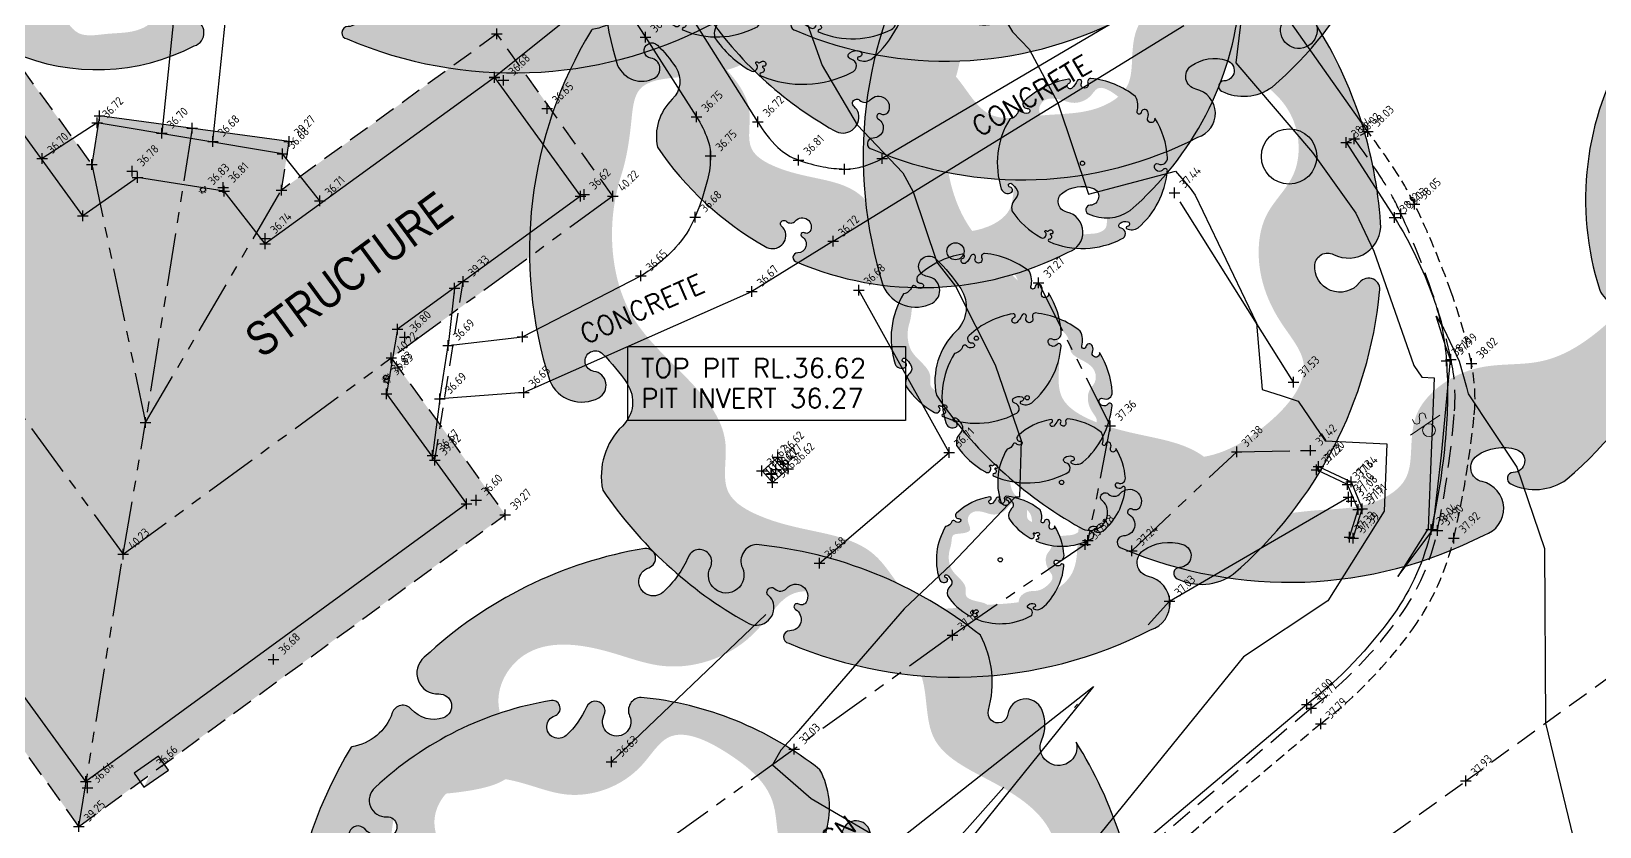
# Model space of a CAD drawing. Header units: metres. Extents: x 246075 to 247503, y 7418632 to 7419642.
# Drawn here: x 246767.93 to 246804.74, y 7418883.42 to 7418902.1 of the extents above; entities that cross this region are included whole.
import ezdxf
from ezdxf.enums import TextEntityAlignment as Align

# ---------------------------------------------------------------- set-up
doc = ezdxf.new("R2010")
doc.units = ezdxf.units.M
for name, pattern in [('DASHDOT', [10, 5, -2.5, 0, -2.5]), ('DASHED', [0.75, 0.5, -0.25]), ('HIDDEN', [0.375, 0.25, -0.125]), ('PHANTOM', [2.5, 1.25, -0.25, 0.25, -0.25, 0.25, -0.25])]:
    doc.linetypes.add(name, pattern=pattern)
for name, color, linetype in [('-TEXT', 7, 'Continuous'), ('102_TOP_OF_BANK', 37, 'PHANTOM'), ('102_TOP_OF_BANK-L', 37, 'PHANTOM'), ('102_TOP_OF_BANK-S', 37, 'PHANTOM'), ('103_TOE_OF_BATTER', 37, 'DASHDOT'), ('103_TOE_OF_BATTER-L', 37, 'DASHDOT'), ('103_TOE_OF_BATTER-S', 37, 'DASHDOT'), ('104_EXISTING_SURFACE-L', 35, 'Continuous'), ('104_EXISTING_SURFACE-S', 35, 'Continuous'), ('201_SINGLE_TREE-H', 63, 'Continuous'), ('201_SINGLE_TREE-S', 96, 'Continuous'), ('305_BOX_CULVERT', 84, 'Continuous'), ('305_BOX_CULVERT-L', 84, 'Continuous'), ('305_BOX_CULVERT-S', 84, 'Continuous'), ('309_GRATED_PIT-L', 84, 'Continuous'), ('309_GRATED_PIT-S', 84, 'Continuous'), ('321_INVERT_OF_PIPE-L', 84, 'Continuous'), ('321_INVERT_OF_PIPE-S', 84, 'Continuous'), ('322_INVERT_PIT-L', 84, 'Continuous'), ('322_INVERT_PIT-S', 84, 'Continuous'), ('403_EDGE_OF_BITUMEN', 8, 'Continuous'), ('408_BACK_OF_KERB', 10, 'Continuous'), ('408_BACK_OF_KERB-L', 10, 'Continuous'), ('408_BACK_OF_KERB-S', 10, 'Continuous'), ('410_PEDESTRIAN_PATH', 32, 'Continuous'), ('410_PEDESTRIAN_PATH-L', 32, 'Continuous'), ('410_PEDESTRIAN_PATH-S', 32, 'Continuous'), ('415_LANE_LINE_DASHED', 53, 'DASHED'), ('415_LANE_LINE_DASHED-L', 53, 'DASHED'), ('415_LANE_LINE_DASHED-S', 53, 'DASHED'), ('601_HOUSE', 229, 'BUILDING2'), ('601_HOUSE-S', 229, 'BUILDING2'), ('635_DOOR_SILL-L', 181, 'Continuous'), ('635_DOOR_SILL-S', 181, 'Continuous'), ('639_ROOF_RIDGE', 253, 'PHANTOM'), ('639_ROOF_RIDGE-L', 253, 'PHANTOM'), ('639_ROOF_RIDGE-S', 253, 'PHANTOM'), ('640_EAVES', 227, 'Continuous'), ('640_EAVES-S', 227, 'Continuous'), ('642_ROOF_GUTTER', 155, 'DASHED'), ('642_ROOF_GUTTER-L', 153, 'Continuous'), ('642_ROOF_GUTTER-S', 153, 'Continuous'), ('721_TELECOM_PIT-L', 7, 'Continuous'), ('903_FENCE', 24, 'FENCELINE'), ('903_FENCE-S', 24, 'Continuous'), ('EX-BUILDING_LINE', 150, 'Continuous'), ('EX-DRAINPIT_(SLS)', 84, 'Continuous'), ('EX-TELSTRA_COVER_(SLS)', 7, 'Continuous'), ('EX-TRAFFIC_SIGN_(SLS)', 89, 'Continuous'), ('EX-UG STORMWATER (DBYD)', 15, 'DRAINAGE_LINE'), ('Surface_Contours_Major', 4, 'Continuous'), ('Surface_Contours_Minor', 253, 'Continuous')]:
    doc.layers.add(name, color=color, linetype=linetype)
for name, color, linetype, true_color in [('406_LIP_OF_KERB', 7, 'HIDDEN', 0xff4100), ('406_LIP_OF_KERB-L', 7, 'HIDDEN', 0xff4100), ('406_LIP_OF_KERB-S', 7, 'HIDDEN', 0xff4100), ('407_INVERT_OF_KERB', 7, 'DASHED', 0xff4100), ('407_INVERT_OF_KERB-L', 7, 'DASHED', 0xff4100), ('407_INVERT_OF_KERB-S', 7, 'DASHED', 0xff4100), ('419_EDGE_OF_CONCRETE', 7, 'Continuous', 0xff4100), ('419_EDGE_OF_CONCRETE-L', 7, 'Continuous', 0xff4100), ('419_EDGE_OF_CONCRETE-S', 7, 'Continuous', 0xff4100), ('762_UNCLASSIFIED_PIT-L', 7, 'Continuous', 0xff64ac), ('762_UNCLASSIFIED_PIT-S', 7, 'Continuous', 0xff64ac)]:
    doc.layers.add(name, color=color, linetype=linetype, true_color=true_color)
doc.styles.add('BOLD', font='ARIALN.TTF')
doc.styles.add('ISO18', font='iso.shx')
doc.styles.add('ISO2.5', font='isocp.shx', dxfattribs={"height": 2.5})
doc.styles.get("Standard").update_dxf_attribs({"font": 'SIMPLEX.shx'})
doc.linetypes.add('BUILDING2', pattern='A,0.25,["/",ISO18,S=0.15,R=180,X=0,Y=0],0', length=0.25)
doc.linetypes.add('DRAINAGE_LINE', pattern='A,3,-0.2,["D",Standard,S=0.18,R=0,X=-0.1,Y=-0.09],-0.1', length=3.3)
doc.linetypes.add('FENCELINE', pattern='A,0.5,-0.2,["/",Standard,S=0.1,R=0,X=0,Y=-0.05],-0.25', length=0.95)

# ---------------------------------------------------------------- blocks, each defined once
blk = doc.blocks.new('CROSS')
at = {"color": 0, "linetype": 'Continuous'}
for p, q in [((-0.5, 0), (0.5, 0)), ((0, -0.5), (0, 0.5))]:
    blk.add_line(p, q, dxfattribs=at)
blk = doc.blocks.new('635')
at = {"color": 0, "linetype": 'Continuous'}
for p, q in [((-0.36, 0.03), (-0.36, 0.02)), ((-0.29, 0.13), (-0.29, 0.12)), ((-0.25, 0.26), (-0.25, 0.25)), ((-0.23, 0), (-0.2, 0.11)), ((-0.2, -0.11), (-0.23, 0)), ((-0.2, 0.11), (-0.11, 0.19)), ((-0.14, 0.28), (-0.14, 0.27)), ((-0.11, 0.19), (0, 0.22)), ((-0.04, 0.32), (-0.04, 0.31)), ((0, 0.22), (0.11, 0.19)), ((0.07, 0.28), (0.07, 0.27)), ((0.11, 0.19), (0.2, 0.11)), ((0.13, 0.33), (0.13, 0.32)), ((0.2, 0.11), (0.23, 0)), ((0.23, 0), (0.2, -0.11)), ((0.22, 0.27), (0.22, 0.26)), ((0.27, 0.17), (0.27, 0.16)), ((0.32, 0.03), (0.32, 0.02)), ((0.36, 0.14), (0.36, 0.13)), ((-0.35, -0.14), (-0.35, -0.15)), ((-0.28, -0.02), (-0.28, -0.03)), ((-0.28, -0.12), (-0.28, -0.13)), ((-0.27, -0.24), (-0.27, -0.25)), ((-0.11, -0.19), (-0.2, -0.11)), ((-0.17, -0.26), (-0.17, -0.27)), ((0, -0.22), (-0.11, -0.19)), ((-0.08, -0.34), (-0.08, -0.33)), ((0.11, -0.19), (0, -0.22)), ((0.04, -0.35), (0.04, -0.36)), ((0.07, -0.28), (0.08, -0.29)), ((0.2, -0.11), (0.11, -0.19)), ((0.17, -0.29), (0.16, -0.29)), ((0.22, -0.23), (0.23, -0.24)), ((0.29, -0.1), (0.29, -0.11)), ((0.33, -0.18), (0.33, -0.19)), ((0.37, -0.07), (0.37, -0.08))]:
    blk.add_line(p, q, dxfattribs=at)
blk = doc.blocks.new('201C')
at = {"layer": '201_SINGLE_TREE-H', "transparency": 33554534}
h = blk.add_hatch(color=256, dxfattribs=at)
h.paths.add_polyline_path([(-0.3717, -0.3344, 0.222926), (0.0196, -0.4996, 0.770799), (0.0439, -0.4417, -0.650302), (0.0511, -0.4116, -0.234737), (0.0964, -0.4247, -0.847312), (0.0816, -0.4475, 0.78443), (0.0732, -0.4583, 0.276934), (0.1352, -0.4813, 0.193599), (0.4309, -0.2536, 0.800435), (0.4144, -0.2337, -0.75216), (0.3757, -0.1925, -0.528914), (0.4006, -0.1909, 0.594112), (0.4663, -0.1804, 0.123805), (0.4962, 0.0616, -1.41759), (0.4607, 0.0811, 0.206906), (0.4758, 0.1133, 0.759729), (0.4374, 0.1252, -1.073307), (0.4187, 0.1392, 0.194379), (0.4474, 0.2231, 0.144612), (0.2544, 0.4304, 0.53339), (0.2277, 0.4128, -1.592592), (0.1939, 0.4293, 1.030038), (0.1758, 0.4513, -0.10361), (0.1314, 0.4262, -1.238487), (0.1282, 0.4593, 0.884725), (0.1336, 0.4818, 0.147549), (-0.1551, 0.4753, 0.71725), (-0.1579, 0.4291, -0.864032), (-0.1646, 0.4015, -0.310704), (-0.1946, 0.4266, 0.58143), (-0.2167, 0.4321, -0.281558), (-0.2766, 0.4162), (-0.2775, 0.4159, 0.217121), (-0.4959, 0.0634), (-0.4959, 0.0634, 0.440011), (-0.4522, 0.021, 0.723973), (-0.4442, 0.0516, -1.384648), (-0.4262, 0.0659, -0.051107), (-0.4149, 0.0223, -0.361502), (-0.441, -0.0208, 0.256822), (-0.4937, -0.0791, 0.116166), (-0.4065, -0.2911, 0.67803), (-0.3682, -0.2843, 0.170035), (-0.3696, -0.274, -1.054701), (-0.3596, -0.2696, 0.431903), (-0.3468, -0.2749, -0.910728), (-0.3329, -0.2993, -0.42046), (-0.3418, -0.2976, 1.007885), (-0.3479, -0.3018, -0.766634), (-0.3646, -0.3216, 0.938602), (-0.3717, -0.3344)])
edge = h.paths.add_edge_path(flags=16)
edge.add_spline(control_points=[(-0.3177, 0.2468), (-0.303, 0.2628), (-0.2856, 0.2893), (-0.256, 0.3411), (-0.1928, 0.3155), (-0.0921, 0.286), (-0.1162, 0.3941), (-0.0359, 0.4462), (0.0392, 0.3985), (0.1028, 0.3299), (0.1957, 0.3214), (0.2784, 0.3804), (0.3442, 0.2961), (0.3785, 0.2147), (0.3303, 0.1307), (0.3915, 0.0592), (0.4378, -0.0139), (0.4055, -0.0919), (0.3459, -0.1091), (0.3102, -0.1666), (0.3057, -0.2282), (0.3286, -0.3091), (0.2408, -0.3447), (0.1647, -0.3496), (0.103, -0.3142), (0.0463, -0.3153), (0.0047, -0.3356), (-0.0139, -0.3682), (-0.0327, -0.4069), (-0.0927, -0.4151), (-0.1463, -0.3868), (-0.23, -0.3665), (-0.2245, -0.2773), (-0.2864, -0.2294), (-0.3344, -0.1941), (-0.3737, -0.1409), (-0.3276, -0.0866), (-0.344, -0.0009), (-0.3866, 0.0828), (-0.3665, 0.1796), (-0.3359, 0.2271), (-0.3177, 0.2468)], knot_values=[0, 0, 0, 0, 0.064972, 0.101243, 0.15652, 0.245586, 0.324463, 0.387907, 0.486094, 0.554514, 0.671826, 0.728629, 0.823661, 0.919885, 0.989953, 1.075257, 1.171704, 1.23593, 1.293575, 1.346478, 1.426142, 1.479146, 1.570817, 1.644481, 1.712561, 1.774901, 1.807, 1.846291, 1.885582, 1.928182, 2.007036, 2.074591, 2.151638, 2.226455, 2.293426, 2.340744, 2.397548, 2.47317, 2.587294, 2.673595, 2.754259, 2.754259, 2.754259, 2.754259], degree=3, periodic=0)
at = {"layer": '201_SINGLE_TREE-S'}
blk.add_lwpolyline([(-0.3717, -0.3344, 0.222926), (0.0196, -0.4996, 0.770799), (0.0439, -0.4417, -0.650302), (0.0511, -0.4116, -0.234737), (0.0964, -0.4247, -0.847312), (0.0816, -0.4475, 0.78443), (0.0732, -0.4583, 0.276934), (0.1352, -0.4813, 0.193599), (0.4309, -0.2536, 0.800435), (0.4144, -0.2337, -0.75216), (0.3757, -0.1925, -0.528914), (0.4006, -0.1909, 0.594112), (0.4663, -0.1804, 0.123805), (0.4962, 0.0616, -1.41759), (0.4607, 0.0811, 0.206906), (0.4758, 0.1133, 0.759729), (0.4374, 0.1252, -1.073307), (0.4187, 0.1392, 0.194379), (0.4474, 0.2231, 0.144612), (0.2544, 0.4304, 0.53339), (0.2277, 0.4128, -1.592592), (0.1939, 0.4293, 1.030038), (0.1758, 0.4513, -0.10361), (0.1314, 0.4262, -1.238487), (0.1282, 0.4593, 0.884725), (0.1336, 0.4818, 0.147549), (-0.1551, 0.4753, 0.71725), (-0.1579, 0.4291, -0.864032), (-0.1646, 0.4015, -0.310704), (-0.1946, 0.4266, 0.58143), (-0.2167, 0.4321, -0.281558), (-0.2766, 0.4162), (-0.2775, 0.4159, 0.217121), (-0.4959, 0.0634), (-0.4959, 0.0634, 0.440011), (-0.4522, 0.021, 0.723973), (-0.4442, 0.0516, -1.384648), (-0.4262, 0.0659, -0.051107), (-0.4149, 0.0223, -0.361502), (-0.441, -0.0208, 0.256822), (-0.4937, -0.0791, 0.116166), (-0.4065, -0.2911, 0.67803), (-0.3682, -0.2843, 0.170035), (-0.3696, -0.274, -1.054701), (-0.3596, -0.2696, 0.431903), (-0.3468, -0.2749, -0.910728), (-0.3329, -0.2993, -0.42046), (-0.3418, -0.2976, 1.007885), (-0.3479, -0.3018, -0.766634), (-0.3646, -0.3216, 0.938602), (-0.3717, -0.3344)], format="xyb", dxfattribs=at)
blk = doc.blocks.new('201T')
at = {"layer": '201_SINGLE_TREE-S'}
blk.add_circle((0, 0), 0.5, dxfattribs=at)
blk = doc.blocks.new('GPB')
at = {"color": 0, "linetype": 'Continuous', "lineweight": 13}
for p, q in [((-0.475, 0.3), (0.475, 0.3)), ((-0.475, -0.3), (-0.475, 0.3)), ((-0.296, -0.3), (-0.296, 0.3)), ((-0.097, -0.3), (-0.097, 0.3)), ((0.105, -0.3), (0.105, 0.3)), ((0.29, -0.3), (0.29, 0.3)), ((0.475, 0.3), (0.475, -0.3)), ((-0.475, -0.3), (0.475, -0.3))]:
    blk.add_line(p, q, dxfattribs=at)
blk = doc.blocks.new('SP')
at = {"color": 0, "linetype": 'Continuous', "lineweight": 13}
for p, q in [((0.15, 0.423), (0.15, -0.406)), ((0.28, 0.165), (0.263, 0.104)), ((0.263, 0.104), (0.302, 0.059)), ((0.335, 0.192), (0.28, 0.165)), ((0.302, 0.059), (0.401, 0.004)), ((0.424, 0.176), (0.335, 0.192)), ((0.401, 0.004), (0.407, 0.004)), ((0.44, -0.04), (0.401, 0.004)), ((0.401, 0.004), (0.407, 0.004)), ((0.263, -0.096), (0.368, -0.129)), ((0.368, -0.129), (0.424, -0.101)), ((0.368, -0.129), (0.374, -0.129)), ((0.424, -0.101), (0.44, -0.04))]:
    blk.add_line(p, q, dxfattribs=at)
blk.add_circle((0, 0), 0.15, dxfattribs=at)
blk = doc.blocks.new('C')
at = {"layer": '-TEXT'}
blk.add_text('CONCRETE', height=0.45, dxfattribs=at).set_placement((-0.001, -0.23), align=Align.CENTER)
blk = doc.blocks.new('TCB')
at = {"layer": 'EX-TELSTRA_COVER_(SLS)'}
for p, q in [((0.35, 0.2), (-0.35, 0.2)), ((-0.35, 0.2), (-0.35, -0.2)), ((0.35, -0.2), (0.35, 0.2)), ((-0.35, -0.2), (0.35, -0.2))]:
    blk.add_line(p, q, dxfattribs=at)
blk.add_solid([(-0.35, -0.2), (0.35, 0.2), (0.35, -0.2)], dxfattribs=at)

msp = doc.modelspace()

# ---------------------------------------------------------------- hatches: boundary and pattern name
at = {"layer": 'EX-BUILDING_LINE'}
h = msp.add_hatch(color=9, dxfattribs=at)
h.dxf.hatch_style = 1
h.paths.add_polyline_path([(246776.383, 7418894.426), (246779.058, 7418890.744), (246769.05, 7418883.423), (246760.157, 7418895.76), (246767.685, 7418901.263), (246769.354, 7418898.967), (246769.536, 7418900.115), (246773.984, 7418899.512), (246773.802, 7418898.364), (246778.86, 7418902.035), (246781.58, 7418898.224)])
edge = h.paths.add_edge_path(flags=16)
edge.add_line((246777.401, 7418892.022), (246778.067, 7418896.224))

# ---------------------------------------------------------------- linework, layer by layer
at = {"layer": '102_TOP_OF_BANK'}
for points in [[(246791.577, 7418896.192), (246793.257, 7418892.831), (246792.735, 7418890.138), (246792.668, 7418890.045), (246789.558, 7418887.916), (246785.84, 7418885.24), (246781.969, 7418882.449)], [(246793.764, 7418889.899), (246796.225, 7418892.223), (246797.96, 7418892.256)]]:
    msp.add_lwpolyline(points, dxfattribs=at)
at = {"layer": '103_TOE_OF_BATTER'}
msp.add_line((246797.556, 7418893.86), (246794.766, 7418898.302), dxfattribs=at)
msp.add_lwpolyline([(246705.485, 7418928.476, 0.000003), (246706.202, 7418917.809, 0.000938)], format="xyb", dxfattribs=at)
for points in [[(246781.554, 7418884.944), (246786.436, 7418889.606), (246789.475, 7418892.207), (246787.357, 7418896.019)], [(246782.289, 7418876.564), (246787.438, 7418880.613), (246794.645, 7418888.716), (246798.853, 7418891.159)]]:
    msp.add_lwpolyline(points, dxfattribs=at)
at = {"layer": '305_BOX_CULVERT'}
for p, q in [((246798.096, 7418891.797), (246798.149, 7418891.876)), ((246798.149, 7418891.876), (246798.914, 7418891.514)), ((246798.827, 7418891.451), (246798.096, 7418891.797)), ((246798.914, 7418891.514), (246799.168, 7418890.886)), ((246799.073, 7418890.868), (246798.827, 7418891.451)), ((246798.873, 7418890.216), (246799.073, 7418890.868)), ((246798.96, 7418890.196), (246799.168, 7418890.886)), ((246798.873, 7418890.216), (246798.96, 7418890.196))]:
    msp.add_line(p, q, dxfattribs=at)
at = {"layer": '403_EDGE_OF_BITUMEN'}
msp.add_line((246799.3, 7418899.742), (246796.68, 7418903.469), dxfattribs=at)
at = {"layer": '406_LIP_OF_KERB'}
for p, q in [((246798.797, 7418899.487), (246799.3, 7418899.742)), ((246798.198, 7418885.835), (246793.116, 7418881.532))]:
    msp.add_line(p, q, dxfattribs=at)
msp.add_lwpolyline([(246799.3, 7418899.742, -0.01948), (246800.021, 7418898.714, -0.031408), (246800.402, 7418898.034, -0.026237), (246801.261, 7418895.973, -0.033615), (246801.734, 7418894.295, -0.07714), (246801.8, 7418893.087, -0.031683), (246801.323, 7418890.197, -0.099041), (246800.361, 7418888.068, -0.074113), (246798.198, 7418885.835)], format="xyb", dxfattribs=at)
at = {"layer": '407_INVERT_OF_KERB'}
msp.add_line((246797.975, 7418886.202), (246792.872, 7418881.844), dxfattribs=at)
msp.add_lwpolyline([(246798.983, 7418899.572, -0.020696), (246799.708, 7418898.512, -0.033614), (246800.08, 7418897.814, -0.023326), (246800.817, 7418895.954, -0.028774), (246801.255, 7418894.391, -0.073696), (246801.337, 7418893.18, -0.031453), (246800.937, 7418890.377, -0.103459), (246800.058, 7418888.358, -0.07565), (246797.975, 7418886.202)], format="xyb", dxfattribs=at)
at = {"layer": '408_BACK_OF_KERB'}
for p, q in [((246798.797, 7418899.487), (246799.932, 7418897.721)), ((246797.874, 7418886.29), (246792.755, 7418881.971))]:
    msp.add_line(p, q, dxfattribs=at)
msp.add_lwpolyline([(246799.932, 7418897.721, -0.051747), (246800.836, 7418895.852, -0.070399), (246801.149, 7418894.355, -0.03898), (246801.127, 7418892.543, -0.032474), (246800.791, 7418890.394, -0.099782), (246799.904, 7418888.401, -0.074021), (246797.874, 7418886.29)], format="xyb", dxfattribs=at)
at = {"layer": '410_PEDESTRIAN_PATH'}
for p, q in [((246779.163, 7418906.832), (246782.348, 7418901.955)), ((246771.609, 7418905.629), (246770.998, 7418899.701)), ((246772.197, 7418899.51), (246772.816, 7418905.549)), ((246794.42, 7418902.948), (246787.907, 7418899.107)), ((246784.987, 7418899.974), (246783.373, 7418902.522)), ((246786.752, 7418897.165), (246794.983, 7418902.236)), ((246782.348, 7418901.955), (246783.546, 7418900.088)), ((246786.752, 7418897.165), (246784.848, 7418895.989)), ((246779.46, 7418894.919), (246782.242, 7418896.352)), ((246779.49, 7418893.616), (246784.848, 7418895.989)), ((246777.715, 7418894.72), (246779.46, 7418894.919)), ((246777.525, 7418893.465), (246777.715, 7418894.72)), ((246779.49, 7418893.616), (246777.525, 7418893.465))]:
    msp.add_line(p, q, dxfattribs=at)
for points in [[(246783.546, 7418900.088, -0.058178), (246783.807, 7418899.562, -0.086069), (246783.875, 7418899.17, -0.061713), (246783.805, 7418898.611, -0.037517), (246783.513, 7418897.733, -0.08706), (246783.056, 7418897.021, -0.069767), (246782.242, 7418896.352)], [(246784.987, 7418899.974, 0.077113), (246785.456, 7418899.37, 0.103805), (246785.942, 7418899.072, 0.037653), (246786.521, 7418898.914, 0.044889), (246787.022, 7418898.862, 0.070731), (246787.414, 7418898.913, 0.052505), (246787.907, 7418899.107)]]:
    msp.add_lwpolyline(points, format="xyb", dxfattribs=at)
at = {"layer": '415_LANE_LINE_DASHED'}
for p, q in [((246801.603, 7418884.493), (246808.342, 7418889.381)), ((246795.037, 7418879.751), (246801.603, 7418884.493))]:
    msp.add_line(p, q, dxfattribs=at)
at = {"layer": '419_EDGE_OF_CONCRETE'}
for p, q in [((246769.478, 7418899.944), (246768.191, 7418899.11)), ((246773.83, 7418899.219), (246769.478, 7418899.944)), ((246774.703, 7418898.113), (246773.83, 7418899.219)), ((246777.864, 7418896.066), (246777.715, 7418894.72)), ((246777.525, 7418893.465), (246777.352, 7418892.137))]:
    msp.add_line(p, q, dxfattribs=at)
at = {"layer": '601_HOUSE'}
for p, q in [((246778.807, 7418901.015), (246773.418, 7418897.104)), ((246778.807, 7418901.015), (246780.823, 7418898.226)), ((246769.145, 7418897.76), (246767.316, 7418900.276)), ((246770.426, 7418898.666), (246769.145, 7418897.76)), ((246772.459, 7418898.345), (246770.426, 7418898.666)), ((246773.418, 7418897.104), (246772.459, 7418898.345)), ((246780.823, 7418898.226), (246776.526, 7418895.104)), ((246769.21, 7418884.476), (246761.064, 7418895.705)), ((246776.526, 7418895.104), (246776.267, 7418893.585)), ((246776.267, 7418893.585), (246778.145, 7418890.997)), ((246778.145, 7418890.997), (246769.21, 7418884.476))]:
    msp.add_line(p, q, dxfattribs=at)
at = {"layer": '639_ROOF_RIDGE'}
for p, q in [((246771.711, 7418899.821), (246770.615, 7418892.907)), ((246769.354, 7418898.967), (246770.615, 7418892.907)), ((246770.615, 7418892.907), (246773.802, 7418898.364)), ((246781.58, 7418898.224), (246776.383, 7418894.426)), ((246766.463, 7418894.791), (246770.089, 7418889.817)), ((246770.089, 7418889.817), (246776.383, 7418894.426)), ((246770.089, 7418889.817), (246770.615, 7418892.907)), ((246769.05, 7418883.423), (246770.089, 7418889.817))]:
    msp.add_line(p, q, dxfattribs=at)
at = {"layer": '640_EAVES'}
for p, q in [((246769.536, 7418900.115), (246769.354, 7418898.967)), ((246773.984, 7418899.512), (246769.536, 7418900.115))]:
    msp.add_line(p, q, dxfattribs=at)
at = {"layer": '642_ROOF_GUTTER'}
for p, q in [((246778.86, 7418902.035), (246773.802, 7418898.364)), ((246781.58, 7418898.224), (246778.86, 7418902.035)), ((246767.685, 7418901.263), (246769.354, 7418898.967)), ((246773.802, 7418898.364), (246773.984, 7418899.512)), ((246777.401, 7418892.022), (246778.067, 7418896.224)), ((246769.05, 7418883.423), (246760.157, 7418895.76)), ((246776.383, 7418894.426), (246779.058, 7418890.744)), ((246769.05, 7418883.423), (246779.058, 7418890.744))]:
    msp.add_line(p, q, dxfattribs=at)
at = {"layer": '903_FENCE'}
msp.add_line((246780.791, 7418902.606), (246778.803, 7418901.017), dxfattribs=at)
at = {"layer": 'EX-UG STORMWATER (DBYD)', "linetype": 'Continuous', "flags": 128}
msp.add_lwpolyline([(246781.933, 7418892.956), (246781.933, 7418894.695), (246788.452, 7418894.698), (246788.452, 7418892.96)], close=True, dxfattribs=at)
at = {"layer": 'Surface_Contours_Major'}
for points, elevation in [([(246796.441, 7418903.295), (246796.205, 7418901.355), (246798.001, 7418899.254), (246799.019, 7418897.824), (246799.446, 7418896.932), (246800.38, 7418894.25), (246800.568, 7418893.973), (246800.864, 7418893.959), (246800.716, 7418890.424), (246800.007, 7418889.292), (246800.414, 7418889.834), (246800.829, 7418890.39), (246801.031, 7418892.144), (246801.245, 7418894.388), (246801.137, 7418894.686), (246800.906, 7418895.405), (246801.087, 7418895.107), (246801.451, 7418894.352), (246801.621, 7418893.74), (246801.662, 7418893.58), (246802.8, 7418891.861), (246803.451, 7418889.95), (246803.472, 7418885.849), (246804.126, 7418883.168)], 38), ([(246786.076, 7418902.472), (246786.492, 7418901.292), (246787.321, 7418899.899), (246788.392, 7418898.773), (246788.633, 7418898.325), (246789.186, 7418896.675), (246789.629, 7418896.113), (246790.559, 7418894.262), (246791.164, 7418892.486), (246791.125, 7418891.16), (246791.026, 7418891.157), (246789.525, 7418889.574), (246788.42, 7418888.532), (246785.889, 7418885.607), (246785.528, 7418885.219), (246785.332, 7418884.874), (246786.24, 7418884.079), (246788.122, 7418882.973), (246792.862, 7418886.712), (246788.081, 7418880.778)], 37)]:
    msp.add_lwpolyline(points, dxfattribs=dict(at, elevation=elevation))
at = {"layer": 'Surface_Contours_Minor', "elevation": 37.5}
msp.add_lwpolyline([(246788.873, 7418905.6), (246790.966, 7418902.084), (246791.355, 7418901.675), (246792.03, 7418900.418), (246792.749, 7418898.273), (246794.793, 7418898.81), (246795.134, 7418898.411), (246795.25, 7418898.248), (246796.689, 7418895.241), (246796.825, 7418893.686), (246797.291, 7418893.535), (246797.668, 7418893.414), (246798.3, 7418892.481), (246799.751, 7418892.41), (246799.685, 7418890.831), (246798.362, 7418888.719), (246796.388, 7418887.407), (246793.166, 7418883.439), (246791.784, 7418881.724)], dxfattribs=at)

# ---------------------------------------------------------------- block references
at = {"layer": '-TEXT'}
for p, rotation in [((246791.404, 7418900.596), 30.53128216597806), ((246782.267, 7418895.584), 23.88773536310427)]:
    msp.add_blockref('C', p, dxfattribs=dict(at, rotation=rotation))
at = {"layer": '102_TOP_OF_BANK-S', "xscale": 0.25, "yscale": 0.25, "zscale": 0.25}
for p in [(246791.577, 7418896.192), (246793.257, 7418892.831), (246796.225, 7418892.223), (246797.96, 7418892.256), (246792.668, 7418890.045), (246792.735, 7418890.138), (246793.764, 7418889.899), (246789.558, 7418887.916), (246785.84, 7418885.24)]:
    msp.add_blockref('CROSS', p, dxfattribs=at)
at = {"layer": '103_TOE_OF_BATTER-S', "xscale": 0.25, "yscale": 0.25, "zscale": 0.25}
for p in [(246794.766, 7418898.302), (246787.357, 7418896.019), (246797.556, 7418893.86), (246789.475, 7418892.207), (246798.853, 7418891.159), (246786.436, 7418889.606), (246794.645, 7418888.716), (246781.554, 7418884.944)]:
    msp.add_blockref('CROSS', p, dxfattribs=at)
at = {"layer": '104_EXISTING_SURFACE-S', "xscale": 0.25, "yscale": 0.25, "zscale": 0.25}
for p in [(246779.017, 7418900.945), (246770.303, 7418898.814), (246772.436, 7418898.427), (246780.913, 7418898.265), (246773.422, 7418897.229), (246776.697, 7418894.917), (246778.377, 7418891.083), (246773.619, 7418887.348), (246769.252, 7418884.331)]:
    msp.add_blockref('CROSS', p, dxfattribs=at)
at = {"layer": '201_SINGLE_TREE-S', "rotation": 25}
for name, p, xscale, yscale, zscale in [('201C', (246759.811, 7418915.617), 26, 26, 26), ('201C', (246779.259, 7418911.119), 20, 20, 20), ('201C', (246789.396, 7418910.395), 18, 18, 18), ('201C', (246791.191, 7418907.609), 18, 18, 18), ('201C', (246788.839, 7418903.578), 15, 15, 15), ('201C', (246769.467, 7418906.197), 10, 10, 10), ('201C', (246797.456, 7418899.157), 20, 20, 20), ('201C', (246789.625, 7418896.93), 20, 20, 20), ('201C', (246811.414, 7418898.149), 14, 14, 14), ('201C', (246784.02, 7418903.964), 4, 4, 4), ('201C', (246786.042, 7418903.351), 5, 5, 5), ('201C', (246787.204, 7418903.92), 4, 4, 4), ('201C', (246790.285, 7418903.75), 3, 3, 3), ('201C', (246792.606, 7418898.998), 4, 4, 4), ('201T', (246797.456, 7418899.157), 1.3, 1.3, 1.3), ('201T', (246792.606, 7418898.998), 0.1, 0.1, 0.1), ('201C', (246790.114, 7418894.89), 4, 4, 4), ('201T', (246789.625, 7418896.93), 0.4, 0.4, 0.4), ('201C', (246791.308, 7418893.491), 4, 4, 4), ('201T', (246790.114, 7418894.89), 0.1, 0.1, 0.1), ('201C', (246783.985, 7418880.091), 20, 20, 20), ('201C', (246792.116, 7418891.502), 3, 3, 3), ('201T', (246791.308, 7418893.491), 0.1, 0.1, 0.1), ('201C', (246790.676, 7418889.685), 3, 3, 3), ('201T', (246792.116, 7418891.502), 0.1, 0.1, 0.1), ('201T', (246790.676, 7418889.685), 0.1, 0.1, 0.1), ('201C', (246781.465, 7418878.494), 16, 16, 16)]:
    msp.add_blockref(name, p, dxfattribs=dict(at, xscale=xscale, yscale=yscale, zscale=zscale))
at = {"layer": '305_BOX_CULVERT-S', "xscale": 0.25, "yscale": 0.25, "zscale": 0.25}
for p in [(246798.096, 7418891.797), (246798.149, 7418891.876), (246798.827, 7418891.451), (246798.914, 7418891.514), (246799.073, 7418890.868), (246799.168, 7418890.886), (246798.873, 7418890.216), (246798.96, 7418890.196)]:
    msp.add_blockref('CROSS', p, dxfattribs=at)
at = {"layer": '309_GRATED_PIT-S', "xscale": 0.25, "yscale": 0.25, "zscale": 0.25}
for p in [(246785.453, 7418892.093), (246785.08, 7418891.772), (246785.699, 7418891.825), (246785.332, 7418891.498)]:
    msp.add_blockref('CROSS', p, dxfattribs=at)
at = {"layer": '321_INVERT_OF_PIPE-S', "xscale": 0.25, "yscale": 0.25, "zscale": 0.25}
for p in [(246785.311, 7418891.714), (246785.301, 7418891.696), (246798.917, 7418891.065)]:
    msp.add_blockref('CROSS', p, dxfattribs=at)
at = {"layer": '322_INVERT_PIT-S', "xscale": 0.25, "yscale": 0.25, "zscale": 0.25}
msp.add_blockref('CROSS', (246785.409, 7418891.805), dxfattribs=at)
at = {"layer": '406_LIP_OF_KERB-S', "xscale": 0.25, "yscale": 0.25, "zscale": 0.25}
for p in [(246799.3, 7418899.742), (246800.402, 7418898.034), (246801.734, 7418894.295), (246801.323, 7418890.197), (246798.198, 7418885.835)]:
    msp.add_blockref('CROSS', p, dxfattribs=at)
at = {"layer": '407_INVERT_OF_KERB-S', "xscale": 0.25, "yscale": 0.25, "zscale": 0.25}
for p in [(246798.983, 7418899.572), (246800.08, 7418897.814), (246801.255, 7418894.391), (246800.937, 7418890.377), (246797.975, 7418886.202)]:
    msp.add_blockref('CROSS', p, dxfattribs=at)
at = {"layer": '408_BACK_OF_KERB-S', "xscale": 0.25, "yscale": 0.25, "zscale": 0.25}
for p in [(246798.797, 7418899.487), (246799.932, 7418897.721), (246801.149, 7418894.355), (246800.791, 7418890.394), (246797.874, 7418886.29)]:
    msp.add_blockref('CROSS', p, dxfattribs=at)
at = {"layer": '410_PEDESTRIAN_PATH-S', "xscale": 0.25, "yscale": 0.25, "zscale": 0.25}
for p in [(246782.348, 7418901.955), (246783.546, 7418900.088), (246784.987, 7418899.974), (246770.998, 7418899.701), (246772.197, 7418899.51), (246783.875, 7418899.17), (246785.942, 7418899.072), (246787.907, 7418899.107), (246787.022, 7418898.862), (246783.513, 7418897.733), (246786.752, 7418897.165), (246782.242, 7418896.352), (246784.848, 7418895.989), (246777.715, 7418894.72), (246779.46, 7418894.919), (246779.49, 7418893.616), (246777.525, 7418893.465)]:
    msp.add_blockref('CROSS', p, dxfattribs=at)
at = {"layer": '415_LANE_LINE_DASHED-S', "xscale": 0.25, "yscale": 0.25, "zscale": 0.25}
msp.add_blockref('CROSS', (246801.603, 7418884.493), dxfattribs=at)
at = {"layer": '419_EDGE_OF_CONCRETE-S', "xscale": 0.25, "yscale": 0.25, "zscale": 0.25}
for p in [(246769.478, 7418899.944), (246768.191, 7418899.11), (246773.83, 7418899.219), (246774.703, 7418898.113), (246777.864, 7418896.066), (246777.352, 7418892.137)]:
    msp.add_blockref('CROSS', p, dxfattribs=at)
at = {"layer": '601_HOUSE-S', "xscale": 0.25, "yscale": 0.25, "zscale": 0.25}
for p in [(246778.807, 7418901.015), (246770.426, 7418898.666), (246772.459, 7418898.345), (246780.823, 7418898.226), (246769.145, 7418897.76), (246773.418, 7418897.104), (246776.526, 7418895.104), (246776.267, 7418893.585), (246778.145, 7418890.997), (246769.21, 7418884.476)]:
    msp.add_blockref('CROSS', p, dxfattribs=at)
at = {"layer": '635_DOOR_SILL-S', "xscale": 0.25, "yscale": 0.25, "zscale": 0.25}
for p in [(246771.962, 7418898.374), (246776.257, 7418893.967), (246776.271, 7418893.907)]:
    msp.add_blockref('635', p, dxfattribs=at)
at = {"layer": '639_ROOF_RIDGE-S', "xscale": 0.25, "yscale": 0.25, "zscale": 0.25}
for p in [(246771.711, 7418899.821), (246781.58, 7418898.224), (246776.383, 7418894.426), (246770.615, 7418892.907), (246770.089, 7418889.817)]:
    msp.add_blockref('CROSS', p, dxfattribs=at)
at = {"layer": '640_EAVES-S', "xscale": 0.25, "yscale": 0.25, "zscale": 0.25}
for p in [(246769.536, 7418900.115), (246769.354, 7418898.967)]:
    msp.add_blockref('CROSS', p, dxfattribs=at)
at = {"layer": '642_ROOF_GUTTER-S', "xscale": 0.25, "yscale": 0.25, "zscale": 0.25}
for p in [(246778.86, 7418902.035), (246773.984, 7418899.512), (246773.802, 7418898.364), (246778.067, 7418896.224), (246777.401, 7418892.022), (246779.058, 7418890.744), (246769.05, 7418883.423)]:
    msp.add_blockref('CROSS', p, dxfattribs=at)
at = {"layer": '762_UNCLASSIFIED_PIT-S', "xscale": 0.25, "yscale": 0.25, "zscale": 0.25}
msp.add_blockref('CROSS', (246780.04, 7418900.282), dxfattribs=at)
at = {"layer": '903_FENCE-S', "xscale": 0.25, "yscale": 0.25, "zscale": 0.25}
msp.add_blockref('CROSS', (246778.803, 7418901.017), dxfattribs=at)
at = {"layer": 'EX-DRAINPIT_(SLS)', "lineweight": 30, "xscale": 0.5, "yscale": 0.6, "rotation": 221.7199133995252}
msp.add_blockref('GPB', (246785.391, 7418891.793), dxfattribs=at)
at = {"layer": 'EX-TELSTRA_COVER_(SLS)', "lineweight": 30, "rotation": 35}
msp.add_blockref('TCB', (246770.749, 7418884.709), dxfattribs=at)
at = {"layer": 'EX-TRAFFIC_SIGN_(SLS)', "rotation": 124.2677192713523}
msp.add_blockref('SP', (246800.74, 7418892.729), dxfattribs=at)

# ---------------------------------------------------------------- texts
at = {"layer": '-TEXT', "style": 'BOLD'}
msp.add_text('STRUCTURE', height=0.8, rotation=36.217, dxfattribs=at).set_placement((246775.619, 7418896.071), align=Align.CENTER)
at = {"layer": '-TEXT'}
msp.add_text('SIGN', height=0.45, rotation=36.4587, dxfattribs=at).set_placement((246786.793, 7418882.947), align=Align.CENTER)
at = {"layer": '102_TOP_OF_BANK-L', "style": 'ISO2.5'}
for s, p in [('37.27', (246791.744, 7418896.36)), ('37.36', (246793.424, 7418892.998)), ('37.38', (246796.392, 7418892.39)), ('37.42', (246798.127, 7418892.424)), ('37.28', (246792.903, 7418890.305)), ('37.31', (246792.836, 7418890.212)), ('37.24', (246793.931, 7418890.066)), ('37.18', (246789.725, 7418888.084)), ('37.03', (246786.007, 7418885.407))]:
    msp.add_text(s, height=0.2, rotation=45, dxfattribs=at).set_placement(p, align=Align.MIDDLE_LEFT)
at = {"layer": '103_TOE_OF_BATTER-L', "style": 'ISO2.5'}
for s, p in [('37.44', (246794.933, 7418898.47)), ('36.68', (246787.524, 7418896.186)), ('37.53', (246797.723, 7418894.028)), ('36.71', (246789.643, 7418892.374)), ('37.10', (246799.021, 7418891.327)), ('36.68', (246786.603, 7418889.774)), ('37.03', (246794.813, 7418888.883)), ('36.63', (246781.722, 7418885.111))]:
    msp.add_text(s, height=0.2, rotation=45, dxfattribs=at).set_placement(p, align=Align.MIDDLE_LEFT)
at = {"layer": '104_EXISTING_SURFACE-L', "style": 'ISO2.5'}
for s, p in [('36.68', (246779.184, 7418901.112)), ('36.78', (246770.47, 7418898.981)), ('36.81', (246772.603, 7418898.594)), ('36.62', (246781.08, 7418898.432)), ('36.74', (246773.589, 7418897.396)), ('36.80', (246776.865, 7418895.085)), ('36.60', (246778.544, 7418891.25)), ('36.68', (246773.787, 7418887.515)), ('36.64', (246769.42, 7418884.499))]:
    msp.add_text(s, height=0.2, rotation=45, dxfattribs=at).set_placement(p, align=Align.MIDDLE_LEFT)
at = {"layer": '305_BOX_CULVERT-L', "style": 'ISO2.5'}
for s, p in [('37.22', (246798.263, 7418891.965)), ('37.30', (246798.316, 7418892.043)), ('37.13', (246798.995, 7418891.618)), ('37.64', (246799.082, 7418891.681)), ('37.71', (246799.335, 7418891.054)), ('37.13', (246799.24, 7418891.035)), ('37.33', (246799.04, 7418890.383)), ('37.39', (246799.127, 7418890.364))]:
    msp.add_text(s, height=0.2, rotation=45, dxfattribs=at).set_placement(p, align=Align.MIDDLE_LEFT)
at = {"layer": '309_GRATED_PIT-L', "style": 'ISO2.5'}
for s, p in [('36.62', (246785.62, 7418892.26)), ('36.62', (246785.247, 7418891.939)), ('36.62', (246785.867, 7418891.993)), ('36.63', (246785.499, 7418891.665))]:
    msp.add_text(s, height=0.2, rotation=45, dxfattribs=at).set_placement(p, align=Align.MIDDLE_LEFT)
at = {"layer": '321_INVERT_OF_PIPE-L', "style": 'ISO2.5'}
for s, p in [('36.41', (246785.469, 7418891.863)), ('36.27', (246785.478, 7418891.881)), ('37.08', (246799.084, 7418891.232))]:
    msp.add_text(s, height=0.2, rotation=45, dxfattribs=at).set_placement(p, align=Align.MIDDLE_LEFT)
at = {"layer": '322_INVERT_PIT-L', "style": 'ISO2.5'}
msp.add_text('36.27', height=0.2, rotation=45, dxfattribs=at).set_placement((246785.576, 7418891.972), align=Align.MIDDLE_LEFT)
at = {"layer": '406_LIP_OF_KERB-L', "style": 'ISO2.5'}
for s, p in [('38.03', (246799.468, 7418899.909)), ('38.05', (246800.569, 7418898.201)), ('38.02', (246801.902, 7418894.462)), ('37.92', (246801.49, 7418890.365)), ('37.79', (246798.365, 7418886.002))]:
    msp.add_text(s, height=0.2, rotation=45, dxfattribs=at).set_placement(p, align=Align.MIDDLE_LEFT)
at = {"layer": '407_INVERT_OF_KERB-L', "style": 'ISO2.5'}
for s, p in [('38.02', (246799.151, 7418899.739)), ('38.03', (246800.248, 7418897.982)), ('37.99', (246801.422, 7418894.558)), ('37.90', (246801.105, 7418890.545)), ('37.77', (246798.142, 7418886.369))]:
    msp.add_text(s, height=0.2, rotation=45, dxfattribs=at).set_placement(p, align=Align.MIDDLE_LEFT)
at = {"layer": '408_BACK_OF_KERB-L', "style": 'ISO2.5'}
for s, p in [('38.14', (246798.964, 7418899.654)), ('38.12', (246800.1, 7418897.889)), ('38.13', (246801.316, 7418894.522)), ('38.04', (246800.958, 7418890.562)), ('37.90', (246798.042, 7418886.457))]:
    msp.add_text(s, height=0.2, rotation=45, dxfattribs=at).set_placement(p, align=Align.MIDDLE_LEFT)
at = {"layer": '410_PEDESTRIAN_PATH-L', "style": 'ISO2.5'}
for s, p in [('36.76', (246782.515, 7418902.122)), ('36.75', (246783.714, 7418900.255)), ('36.70', (246771.166, 7418899.868)), ('36.72', (246785.154, 7418900.141)), ('36.68', (246772.364, 7418899.678)), ('36.75', (246784.042, 7418899.337)), ('36.81', (246786.11, 7418899.24)), ('36.68', (246783.681, 7418897.901)), ('36.72', (246786.92, 7418897.333)), ('36.65', (246782.409, 7418896.519)), ('36.67', (246785.016, 7418896.157)), ('36.69', (246777.882, 7418894.888)), ('36.69', (246777.692, 7418893.633)), ('36.65', (246779.657, 7418893.784))]:
    msp.add_text(s, height=0.2, rotation=45, dxfattribs=at).set_placement(p, align=Align.MIDDLE_LEFT)
at = {"layer": '415_LANE_LINE_DASHED-L', "style": 'ISO2.5'}
msp.add_text('37.93', height=0.2, rotation=45, dxfattribs=at).set_placement((246801.771, 7418884.661), align=Align.MIDDLE_LEFT)
at = {"layer": '419_EDGE_OF_CONCRETE-L', "style": 'ISO2.5'}
for s, p in [('36.72', (246769.645, 7418900.112)), ('36.70', (246768.358, 7418899.277)), ('36.68', (246773.997, 7418899.386)), ('36.71', (246774.871, 7418898.281)), ('36.67', (246777.519, 7418892.304))]:
    msp.add_text(s, height=0.2, rotation=45, dxfattribs=at).set_placement(p, align=Align.MIDDLE_LEFT)
at = {"layer": '635_DOOR_SILL-L', "style": 'ISO2.5'}
for p in [(246772.129, 7418898.542), (246776.425, 7418894.134), (246776.439, 7418894.074)]:
    msp.add_text('36.83', height=0.2, rotation=45, dxfattribs=at).set_placement(p, align=Align.MIDDLE_LEFT)
at = {"layer": '639_ROOF_RIDGE-L', "style": 'ISO2.5'}
for s, p in [('40.22', (246781.748, 7418898.392)), ('40.22', (246776.551, 7418894.594)), ('40.23', (246770.257, 7418889.984))]:
    msp.add_text(s, height=0.2, rotation=45, dxfattribs=at).set_placement(p, align=Align.MIDDLE_LEFT)
at = {"layer": '642_ROOF_GUTTER-L', "style": 'ISO2.5'}
for s, p in [('39.27', (246774.151, 7418899.679)), ('39.33', (246778.234, 7418896.391)), ('39.32', (246777.568, 7418892.189)), ('39.27', (246779.225, 7418890.911)), ('39.25', (246769.218, 7418883.59))]:
    msp.add_text(s, height=0.2, rotation=45, dxfattribs=at).set_placement(p, align=Align.MIDDLE_LEFT)
at = {"layer": '721_TELECOM_PIT-L', "style": 'ISO2.5'}
msp.add_text('36.66', height=0.2, rotation=45, dxfattribs=at).set_placement((246770.916, 7418884.876), align=Align.MIDDLE_LEFT)
at = {"layer": '762_UNCLASSIFIED_PIT-L', "style": 'ISO2.5'}
msp.add_text('36.65', height=0.2, rotation=45, dxfattribs=at).set_placement((246780.207, 7418900.449), align=Align.MIDDLE_LEFT)
at = {"layer": 'EX-UG STORMWATER (DBYD)'}
for s, p in [('TOP PIT RL.36.62', (246782.245, 7418893.965)), ('PIT INVERT 36.27', (246782.245, 7418893.255))]:
    msp.add_text(s, height=0.45, dxfattribs=at).set_placement(p)

doc.saveas('drawing.dxf')
